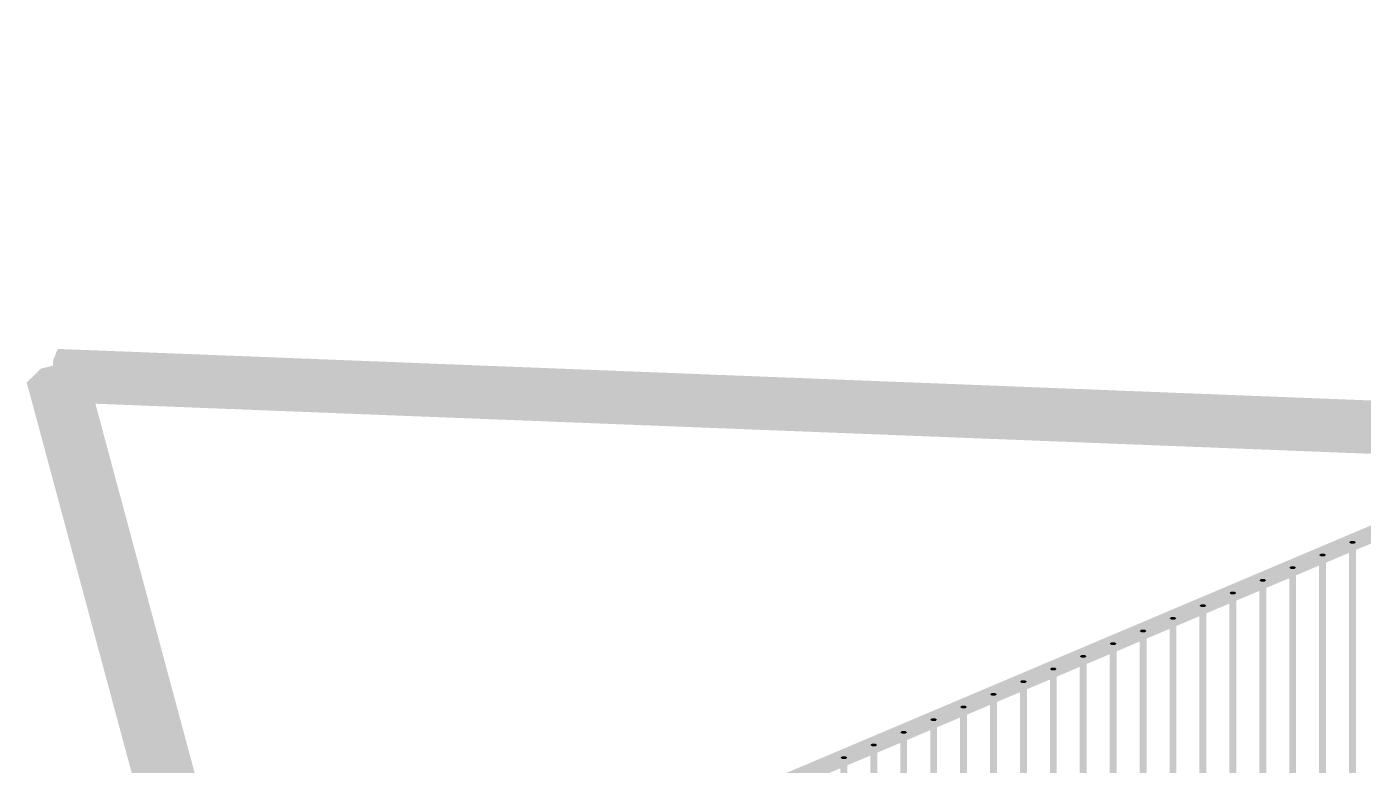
# Paper-space layout '01 Общая пространственная схема' of a CAD drawing. Header units: millimetres. Extents: x 10 to 584, y 10 to 410.
# Drawn here: x 358.86 to 389.54, y 308.94 to 325.89 of the extents above; entities that cross this region are included whole.
import ezdxf

# ---------------------------------------------------------------- set-up
doc = ezdxf.new("R2010")
doc.units = ezdxf.units.MM
doc.layers.add('P_FILL', color=7, linetype='Continuous', lineweight=0, true_color=0xe8e9e2)

psp = doc.layouts.new('01 Общая пространственная схема')

# ---------------------------------------------------------------- hatches: boundary and pattern name
at = {"layer": 'P_FILL', "true_color": 0x6b7f76}
h = psp.add_hatch(color=7, dxfattribs=at)
h.paths.add_polyline_path([(405.46, 269.617), (366.543, 304.596), (366.629, 304.614), (366.562, 304.645), (430.423, 331.679), (430.49, 331.648), (430.535, 331.686), (508.92, 313.415), (508.875, 313.378), (508.97, 313.371), (493.554, 275.045), (493.459, 275.052), (493.473, 275.01), (405.56, 269.594), (405.547, 269.636), (405.46, 269.617)])
h.paths.add_polyline_path([(405.602, 269.682), (493.377, 275.089), (508.768, 313.355), (430.507, 331.597), (366.747, 304.605), (405.602, 269.682)], flags=0)
at = {"layer": 'P_FILL', "true_color": 0x5f7169}
psp.add_hatch(color=7, dxfattribs=at).paths.add_polyline_path([(366.696, 304.584), (430.557, 331.618), (430.624, 331.438), (366.763, 304.404), (366.696, 304.584)])
at = {"layer": 'P_FILL', "true_color": 0x5a6962}
psp.add_hatch(color=7, dxfattribs=at).paths.add_polyline_path([(366.763, 304.404), (430.624, 331.438), (430.557, 331.318), (366.696, 304.284), (366.763, 304.404)])
at = {"layer": 'P_FILL', "true_color": 0x685e52}
psp.add_hatch(color=7, dxfattribs=at).paths.add_polyline_path([(359.573, 318.495), (396.256, 317.055), (396.149, 316.79), (359.467, 318.231), (359.573, 318.495)])
at = {"layer": 'P_FILL', "true_color": 0x696054}
psp.add_hatch(color=7, dxfattribs=at).paths.add_polyline_path([(359.214, 317.566), (358.862, 317.725), (359.19, 318.044), (359.869, 318.204), (360.221, 318.044), (359.894, 317.725), (359.214, 317.566)])
at = {"layer": 'P_FILL', "true_color": 0x665d51}
psp.add_hatch(color=7, dxfattribs=at).paths.add_polyline_path([(359.467, 318.231), (396.149, 316.79), (396.118, 316.18), (359.435, 317.62), (359.467, 318.231)])
at = {"layer": 'P_FILL', "true_color": 0x575046}
for points in [[(360.221, 318.044), (366.563, 294.454), (366.235, 294.135), (359.894, 317.725), (360.221, 318.044)], [(396.118, 316.18), (396.193, 315.834), (359.51, 317.274), (359.435, 317.62), (396.118, 316.18)]]:
    psp.add_hatch(color=7, dxfattribs=at).paths.add_polyline_path(points)
at = {"layer": 'P_FILL', "true_color": 0x5f574c}
psp.add_hatch(color=7, dxfattribs=at).paths.add_polyline_path([(365.556, 293.976), (365.204, 294.135), (358.862, 317.725), (359.214, 317.566), (365.556, 293.976)])
at = {"layer": 'P_FILL', "true_color": 0x5d554b}
psp.add_hatch(color=7, dxfattribs=at).paths.add_polyline_path([(359.894, 317.725), (366.235, 294.135), (365.556, 293.976), (359.214, 317.566), (359.894, 317.725)])
at = {"layer": 'P_FILL', "true_color": 0x77887a}
for points in [[(389.326, 314.088), (389.368, 314.058), (389.331, 314.028), (389.253, 314.027), (389.211, 314.056), (389.248, 314.086), (389.326, 314.088)], [(387.874, 313.505), (387.953, 313.506), (387.995, 313.477), (387.958, 313.446), (387.879, 313.445), (387.837, 313.474), (387.874, 313.505)], [(388.566, 313.736), (388.524, 313.765), (388.561, 313.796), (388.64, 313.797), (388.682, 313.768), (388.645, 313.737), (388.566, 313.736)], [(387.151, 313.184), (387.188, 313.214), (387.266, 313.215), (387.308, 313.186), (387.271, 313.156), (387.193, 313.155), (387.151, 313.184)], [(386.501, 312.924), (386.58, 312.925), (386.622, 312.896), (386.585, 312.865), (386.506, 312.864), (386.464, 312.893), (386.501, 312.924)], [(385.935, 312.605), (385.898, 312.574), (385.819, 312.573), (385.777, 312.602), (385.814, 312.633), (385.893, 312.634), (385.935, 312.605)], [(385.133, 312.283), (385.091, 312.312), (385.128, 312.342), (385.206, 312.343), (385.248, 312.314), (385.211, 312.284), (385.133, 312.283)], [(384.52, 312.053), (384.562, 312.024), (384.525, 311.993), (384.446, 311.992), (384.404, 312.021), (384.441, 312.052), (384.52, 312.053)], [(383.875, 311.733), (383.838, 311.702), (383.759, 311.701), (383.717, 311.73), (383.754, 311.761), (383.833, 311.762), (383.875, 311.733)], [(383.151, 311.412), (383.073, 311.41), (383.031, 311.44), (383.068, 311.47), (383.146, 311.471), (383.188, 311.442), (383.151, 311.412)], [(382.381, 311.179), (382.46, 311.181), (382.501, 311.151), (382.465, 311.121), (382.386, 311.12), (382.344, 311.149), (382.381, 311.179)], [(381.657, 310.858), (381.694, 310.889), (381.773, 310.89), (381.815, 310.861), (381.778, 310.83), (381.699, 310.829), (381.657, 310.858)], [(381.008, 310.598), (381.086, 310.599), (381.128, 310.57), (381.091, 310.54), (381.012, 310.538), (380.971, 310.568), (381.008, 310.598)], [(380.326, 310.248), (380.284, 310.277), (380.321, 310.307), (380.4, 310.309), (380.441, 310.279), (380.405, 310.249), (380.326, 310.248)], [(379.639, 309.957), (379.597, 309.986), (379.634, 310.017), (379.713, 310.018), (379.755, 309.989), (379.718, 309.958), (379.639, 309.957)], [(379.068, 309.698), (379.031, 309.667), (378.952, 309.666), (378.911, 309.696), (378.948, 309.726), (379.026, 309.727), (379.068, 309.698)], [(378.261, 309.435), (378.34, 309.437), (378.381, 309.407), (378.344, 309.377), (378.266, 309.376), (378.224, 309.405), (378.261, 309.435)], [(377.653, 309.146), (377.695, 309.117), (377.658, 309.086), (377.579, 309.085), (377.537, 309.114), (377.574, 309.145), (377.653, 309.146)]]:
    psp.add_hatch(color=7, dxfattribs=at).paths.add_polyline_path(points)
at = {"layer": 'P_FILL', "true_color": 0x718275}
for points in [[(389.253, 305.924), (389.211, 305.953), (389.211, 314.056), (389.253, 314.027), (389.253, 305.924)], [(388.566, 305.633), (388.524, 305.662), (388.524, 313.765), (388.566, 313.736), (388.566, 305.633)], [(387.879, 305.342), (387.837, 305.371), (387.837, 313.474), (387.879, 313.445), (387.879, 305.342)], [(386.506, 304.761), (386.464, 304.79), (386.464, 312.893), (386.506, 312.864), (386.506, 304.761)], [(387.193, 305.051), (387.151, 305.081), (387.151, 313.184), (387.193, 313.155), (387.193, 305.051)], [(385.819, 304.47), (385.777, 304.499), (385.777, 312.602), (385.819, 312.573), (385.819, 304.47)], [(385.133, 304.179), (385.091, 304.209), (385.091, 312.312), (385.133, 312.283), (385.133, 304.179)], [(384.446, 303.889), (384.404, 303.918), (384.404, 312.021), (384.446, 311.992), (384.446, 303.889)], [(383.759, 303.598), (383.717, 303.627), (383.717, 311.73), (383.759, 311.701), (383.759, 303.598)], [(383.073, 303.307), (383.031, 303.337), (383.031, 311.44), (383.073, 311.41), (383.073, 303.307)], [(382.386, 303.017), (382.344, 303.046), (382.344, 311.149), (382.386, 311.12), (382.386, 303.017)], [(381.699, 302.726), (381.657, 302.755), (381.657, 310.858), (381.699, 310.829), (381.699, 302.726)], [(381.012, 302.435), (380.971, 302.465), (380.971, 310.568), (381.012, 310.538), (381.012, 302.435)], [(380.326, 302.145), (380.284, 302.174), (380.284, 310.277), (380.326, 310.248), (380.326, 302.145)], [(379.639, 301.854), (379.597, 301.883), (379.597, 309.986), (379.639, 309.957), (379.639, 301.854)], [(378.952, 301.563), (378.911, 301.592), (378.911, 309.696), (378.952, 309.666), (378.952, 301.563)], [(378.266, 301.272), (378.224, 301.302), (378.224, 309.405), (378.266, 309.376), (378.266, 301.272)], [(377.579, 300.982), (377.537, 301.011), (377.537, 309.114), (377.579, 309.085), (377.579, 300.982)]]:
    psp.add_hatch(color=7, dxfattribs=at).paths.add_polyline_path(points)
at = {"layer": 'P_FILL', "true_color": 0x69786c}
for points in [[(389.331, 305.925), (389.253, 305.924), (389.253, 314.027), (389.331, 314.028), (389.331, 305.925)], [(388.645, 305.634), (388.566, 305.633), (388.566, 313.736), (388.645, 313.737), (388.645, 305.634)], [(387.958, 305.343), (387.879, 305.342), (387.879, 313.445), (387.958, 313.446), (387.958, 305.343)], [(387.271, 305.053), (387.193, 305.051), (387.193, 313.155), (387.271, 313.156), (387.271, 305.053)], [(385.898, 304.471), (385.819, 304.47), (385.819, 312.573), (385.898, 312.574), (385.898, 304.471)], [(386.585, 304.762), (386.506, 304.761), (386.506, 312.864), (386.585, 312.865), (386.585, 304.762)], [(385.211, 304.181), (385.133, 304.179), (385.133, 312.283), (385.211, 312.284), (385.211, 304.181)], [(384.525, 303.89), (384.446, 303.889), (384.446, 311.992), (384.525, 311.993), (384.525, 303.89)], [(383.838, 303.599), (383.759, 303.598), (383.759, 311.701), (383.838, 311.702), (383.838, 303.599)], [(383.151, 303.309), (383.073, 303.307), (383.073, 311.41), (383.151, 311.412), (383.151, 303.309)], [(382.465, 303.018), (382.386, 303.017), (382.386, 311.12), (382.465, 311.121), (382.465, 303.018)], [(381.778, 302.727), (381.699, 302.726), (381.699, 310.829), (381.778, 310.83), (381.778, 302.727)], [(381.091, 302.436), (381.012, 302.435), (381.012, 310.538), (381.091, 310.54), (381.091, 302.436)], [(380.405, 302.146), (380.326, 302.145), (380.326, 310.248), (380.405, 310.249), (380.405, 302.146)], [(379.718, 301.855), (379.639, 301.854), (379.639, 309.957), (379.718, 309.958), (379.718, 301.855)], [(379.031, 301.564), (378.952, 301.563), (378.952, 309.666), (379.031, 309.667), (379.031, 301.564)], [(378.344, 301.274), (378.266, 301.272), (378.266, 309.376), (378.344, 309.377), (378.344, 301.274)], [(377.658, 300.983), (377.579, 300.982), (377.579, 309.085), (377.658, 309.086), (377.658, 300.983)]]:
    psp.add_hatch(color=7, dxfattribs=at).paths.add_polyline_path(points)
at = {"layer": 'P_FILL', "true_color": 0x637166}
for points in [[(389.368, 305.955), (389.331, 305.925), (389.331, 314.028), (389.368, 314.058), (389.368, 305.955)], [(388.682, 305.665), (388.645, 305.634), (388.645, 313.737), (388.682, 313.768), (388.682, 305.665)], [(387.995, 305.374), (387.958, 305.343), (387.958, 313.446), (387.995, 313.477), (387.995, 305.374)], [(386.622, 304.792), (386.585, 304.762), (386.585, 312.865), (386.622, 312.896), (386.622, 304.792)], [(387.308, 305.083), (387.271, 305.053), (387.271, 313.156), (387.308, 313.186), (387.308, 305.083)], [(385.935, 304.502), (385.898, 304.471), (385.898, 312.574), (385.935, 312.605), (385.935, 304.502)], [(385.248, 304.211), (385.211, 304.181), (385.211, 312.284), (385.248, 312.314), (385.248, 304.211)], [(384.562, 303.92), (384.525, 303.89), (384.525, 311.993), (384.562, 312.024), (384.562, 303.92)], [(383.875, 303.63), (383.838, 303.599), (383.838, 311.702), (383.875, 311.733), (383.875, 303.63)], [(383.188, 303.339), (383.151, 303.309), (383.151, 311.412), (383.188, 311.442), (383.188, 303.339)], [(382.501, 303.048), (382.465, 303.018), (382.465, 311.121), (382.501, 311.151), (382.501, 303.048)], [(381.815, 302.758), (381.778, 302.727), (381.778, 310.83), (381.815, 310.861), (381.815, 302.758)], [(381.128, 302.467), (381.091, 302.436), (381.091, 310.54), (381.128, 310.57), (381.128, 302.467)], [(380.441, 302.176), (380.405, 302.146), (380.405, 310.249), (380.441, 310.279), (380.441, 302.176)], [(379.755, 301.886), (379.718, 301.855), (379.718, 309.958), (379.755, 309.989), (379.755, 301.886)], [(379.068, 301.595), (379.031, 301.564), (379.031, 309.667), (379.068, 309.698), (379.068, 301.595)], [(378.381, 301.304), (378.344, 301.274), (378.344, 309.377), (378.381, 309.407), (378.381, 301.304)], [(377.695, 301.013), (377.658, 300.983), (377.658, 309.086), (377.695, 309.117), (377.695, 301.013)]]:
    psp.add_hatch(color=7, dxfattribs=at).paths.add_polyline_path(points)

doc.saveas('drawing.dxf')
